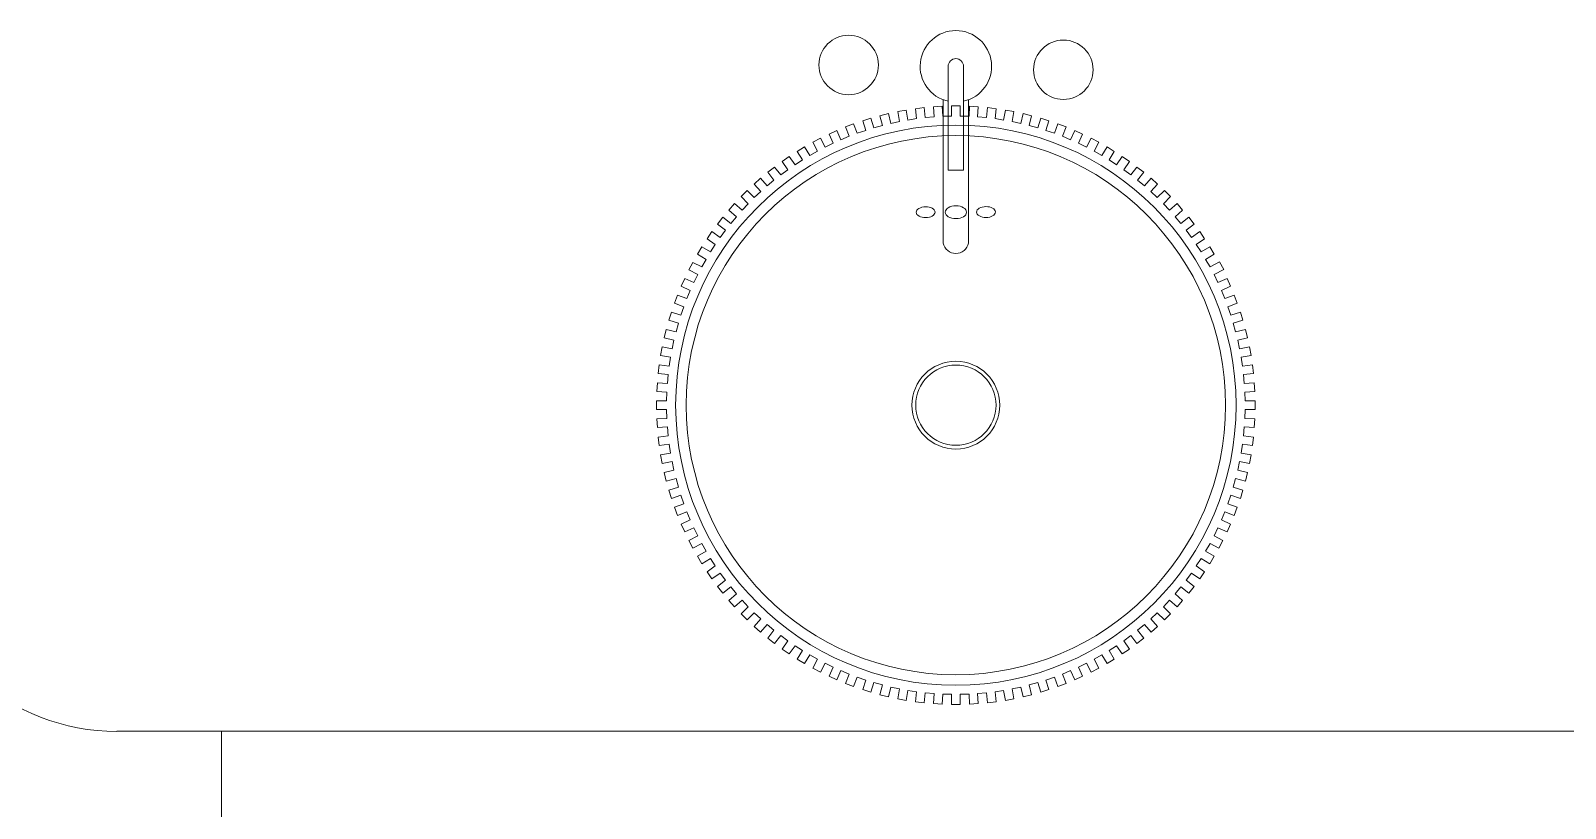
# Model space of a CAD drawing. Header units: metres. Extents: x 113 to 2416, y -346 to 476.
# Drawn here: x 216.36 to 217.583, y -148.09 to -147.47 of the extents above; entities that cross this region are included whole.
import ezdxf

# ---------------------------------------------------------------- set-up
doc = ezdxf.new("R2010")
doc.units = ezdxf.units.M
doc.linetypes.add('0', pattern=[0])
doc.layers.get('0').update_dxf_attribs({"color": 250, "linetype": '0', "lineweight": 20})
doc.layers.add('baños', color=140, linetype='Continuous', lineweight=0)
doc.layers.add('piso', color=253, linetype='Continuous', lineweight=0)
doc.styles.get("Standard").update_dxf_attribs({"font": 'arial.ttf', "height": 0.1875})

# ---------------------------------------------------------------- blocks, each defined once
blk = doc.blocks.new('PL BASE 2N NASAS 09')
at = {"layer": 'baños', "linetype": 'Continuous'}
blk.add_line((167.1391, -5.4814, 0.0001), (167.1391, -5.5643, 0.0004), dxfattribs=at)
at = {"layer": 'baños'}
for p, q in [((167.0932, -5.5163), (167.0865, -5.5175)), ((167.0865, -5.5175), (167.0932, -5.5163)), ((167.0865, -5.5175), (167.0879, -5.5254)), ((167.0879, -5.5254), (167.0865, -5.5175)), ((167.0947, -5.5242), (167.0932, -5.5163)), ((167.0932, -5.5163), (167.0947, -5.5242)), ((167.1075, -5.5143), (167.1007, -5.5152)), ((167.1007, -5.5152), (167.1075, -5.5143)), ((167.1007, -5.5152), (167.1016, -5.5231)), ((167.1016, -5.5231), (167.1007, -5.5152)), ((167.1085, -5.5223), (167.1075, -5.5143)), ((167.1075, -5.5143), (167.1085, -5.5223)), ((167.1219, -5.5132), (167.115, -5.5136)), ((167.115, -5.5136), (167.1219, -5.5132)), ((167.115, -5.5136), (167.1155, -5.5216)), ((167.1155, -5.5216), (167.115, -5.5136)), ((167.1224, -5.5212), (167.1219, -5.5132)), ((167.1219, -5.5132), (167.1224, -5.5212)), ((167.1363, -5.513), (167.1294, -5.513)), ((167.1294, -5.513), (167.1294, -5.521)), ((167.1294, -5.521), (167.1294, -5.513)), ((167.1294, -5.513), (167.1363, -5.513)), ((167.1363, -5.521), (167.1363, -5.513)), ((167.1363, -5.513), (167.1363, -5.521)), ((167.1438, -5.5132), (167.1434, -5.5212)), ((167.1434, -5.5212), (167.1438, -5.5132)), ((167.1507, -5.5136), (167.1438, -5.5132)), ((167.1438, -5.5132), (167.1507, -5.5136)), ((167.1502, -5.5216), (167.1507, -5.5136)), ((167.1507, -5.5136), (167.1502, -5.5216)), ((167.1582, -5.5143), (167.1572, -5.5223)), ((167.1572, -5.5223), (167.1582, -5.5143)), ((167.165, -5.5152), (167.1582, -5.5143)), ((167.1582, -5.5143), (167.165, -5.5152)), ((167.1641, -5.5231), (167.165, -5.5152)), ((167.165, -5.5152), (167.1641, -5.5231)), ((167.1725, -5.5163), (167.171, -5.5242)), ((167.171, -5.5242), (167.1725, -5.5163)), ((167.1792, -5.5175), (167.1725, -5.5163)), ((167.1725, -5.5163), (167.1792, -5.5175)), ((167.1778, -5.5254), (167.1792, -5.5175)), ((167.1792, -5.5175), (167.1778, -5.5254)), ((167.0514, -5.5273), (167.045, -5.5297)), ((167.045, -5.5297), (167.0514, -5.5273)), ((167.045, -5.5297), (167.0479, -5.5372)), ((167.0479, -5.5372), (167.045, -5.5297)), ((167.0543, -5.5348), (167.0514, -5.5273)), ((167.0514, -5.5273), (167.0543, -5.5348)), ((167.0651, -5.5228), (167.0586, -5.5248)), ((167.0586, -5.5248), (167.0651, -5.5228)), ((167.0586, -5.5248), (167.061, -5.5325)), ((167.061, -5.5325), (167.0586, -5.5248)), ((167.0675, -5.5304), (167.0651, -5.5228)), ((167.0651, -5.5228), (167.0675, -5.5304)), ((167.0743, -5.5285), (167.0675, -5.5304)), ((167.0675, -5.5304), (167.0743, -5.5285)), ((167.0791, -5.5191), (167.0724, -5.5208)), ((167.0724, -5.5208), (167.0791, -5.5191)), ((167.0724, -5.5208), (167.0743, -5.5285)), ((167.0743, -5.5285), (167.0724, -5.5208)), ((167.081, -5.5269), (167.0791, -5.5191)), ((167.0791, -5.5191), (167.081, -5.5269)), ((167.0879, -5.5254), (167.081, -5.5269)), ((167.081, -5.5269), (167.0879, -5.5254)), ((167.1016, -5.5231), (167.0947, -5.5242)), ((167.0947, -5.5242), (167.1016, -5.5231)), ((167.1155, -5.5216), (167.1085, -5.5223)), ((167.1085, -5.5223), (167.1155, -5.5216)), ((167.1294, -5.521), (167.1224, -5.5212)), ((167.1224, -5.5212), (167.1294, -5.521)), ((167.1434, -5.5212), (167.1363, -5.521)), ((167.1363, -5.521), (167.1434, -5.5212)), ((167.1572, -5.5223), (167.1502, -5.5216)), ((167.1502, -5.5216), (167.1572, -5.5223)), ((167.171, -5.5242), (167.1641, -5.5231)), ((167.1641, -5.5231), (167.171, -5.5242)), ((167.1847, -5.5269), (167.1778, -5.5254)), ((167.1778, -5.5254), (167.1847, -5.5269)), ((167.1866, -5.5191), (167.1847, -5.5269)), ((167.1847, -5.5269), (167.1866, -5.5191)), ((167.1933, -5.5208), (167.1866, -5.5191)), ((167.1866, -5.5191), (167.1933, -5.5208)), ((167.1914, -5.5285), (167.1933, -5.5208)), ((167.1933, -5.5208), (167.1914, -5.5285)), ((167.1982, -5.5304), (167.1914, -5.5285)), ((167.1914, -5.5285), (167.1982, -5.5304)), ((167.2006, -5.5228), (167.1982, -5.5304)), ((167.1982, -5.5304), (167.2006, -5.5228)), ((167.2071, -5.5248), (167.2006, -5.5228)), ((167.2006, -5.5228), (167.2071, -5.5248)), ((167.2047, -5.5325), (167.2071, -5.5248)), ((167.2071, -5.5248), (167.2047, -5.5325)), ((167.2143, -5.5273), (167.2114, -5.5348)), ((167.2114, -5.5348), (167.2143, -5.5273)), ((167.2207, -5.5297), (167.2143, -5.5273)), ((167.2143, -5.5273), (167.2207, -5.5297)), ((167.2178, -5.5372), (167.2207, -5.5297)), ((167.2207, -5.5297), (167.2178, -5.5372)), ((167.025, -5.5387), (167.0189, -5.5419)), ((167.0189, -5.5419), (167.025, -5.5387)), ((167.0189, -5.5419), (167.0226, -5.549)), ((167.0226, -5.549), (167.0189, -5.5419)), ((167.0287, -5.5458), (167.025, -5.5387)), ((167.025, -5.5387), (167.0287, -5.5458)), ((167.0381, -5.5326), (167.0318, -5.5354)), ((167.0318, -5.5354), (167.0381, -5.5326)), ((167.0318, -5.5354), (167.0351, -5.5427)), ((167.0351, -5.5427), (167.0318, -5.5354)), ((167.0413, -5.5399), (167.0381, -5.5326)), ((167.0381, -5.5326), (167.0413, -5.5399)), ((167.0479, -5.5372), (167.0413, -5.5399)), ((167.0413, -5.5399), (167.0479, -5.5372)), ((167.061, -5.5325), (167.0543, -5.5348)), ((167.0543, -5.5348), (167.061, -5.5325)), ((167.2114, -5.5348), (167.2047, -5.5325)), ((167.2047, -5.5325), (167.2114, -5.5348)), ((167.2244, -5.5399), (167.2178, -5.5372)), ((167.2178, -5.5372), (167.2244, -5.5399)), ((167.2277, -5.5326), (167.2244, -5.5399)), ((167.2244, -5.5399), (167.2277, -5.5326)), ((167.2339, -5.5354), (167.2277, -5.5326)), ((167.2277, -5.5326), (167.2339, -5.5354)), ((167.2306, -5.5427), (167.2339, -5.5354)), ((167.2339, -5.5354), (167.2306, -5.5427)), ((167.2407, -5.5387), (167.237, -5.5458)), ((167.237, -5.5458), (167.2407, -5.5387)), ((167.2468, -5.5419), (167.2407, -5.5387)), ((167.2407, -5.5387), (167.2468, -5.5419)), ((167.2431, -5.549), (167.2468, -5.5419)), ((167.2468, -5.5419), (167.2431, -5.549)), ((167.0001, -5.5533), (166.9945, -5.5572)), ((166.9945, -5.5572), (167.0001, -5.5533)), ((167.0047, -5.5599), (167.0001, -5.5533)), ((167.0001, -5.5533), (167.0047, -5.5599)), ((167.0123, -5.5456), (167.0065, -5.5492)), ((167.0065, -5.5492), (167.0123, -5.5456)), ((167.0065, -5.5492), (167.0106, -5.556)), ((167.0106, -5.556), (167.0065, -5.5492)), ((167.0165, -5.5525), (167.0123, -5.5456)), ((167.0123, -5.5456), (167.0165, -5.5525)), ((167.0226, -5.549), (167.0165, -5.5525)), ((167.0165, -5.5525), (167.0226, -5.549)), ((167.0351, -5.5427), (167.0287, -5.5458)), ((167.0287, -5.5458), (167.0351, -5.5427)), ((167.237, -5.5458), (167.2306, -5.5427)), ((167.2306, -5.5427), (167.237, -5.5458)), ((167.2492, -5.5525), (167.2431, -5.549)), ((167.2431, -5.549), (167.2492, -5.5525)), ((167.2534, -5.5456), (167.2492, -5.5525)), ((167.2492, -5.5525), (167.2534, -5.5456)), ((167.2592, -5.5492), (167.2534, -5.5456)), ((167.2534, -5.5456), (167.2592, -5.5492)), ((167.2551, -5.556), (167.2592, -5.5492)), ((167.2592, -5.5492), (167.2551, -5.556)), ((167.2656, -5.5533), (167.261, -5.5599)), ((167.261, -5.5599), (167.2656, -5.5533)), ((167.2712, -5.5572), (167.2656, -5.5533)), ((167.2656, -5.5533), (167.2712, -5.5572)), ((166.9884, -5.5617), (166.983, -5.5659)), ((166.983, -5.5659), (166.9884, -5.5617)), ((166.983, -5.5659), (166.9879, -5.5722)), ((166.9879, -5.5722), (166.983, -5.5659)), ((166.9933, -5.568), (166.9884, -5.5617)), ((166.9884, -5.5617), (166.9933, -5.568)), ((166.999, -5.5638), (166.9933, -5.568)), ((166.9933, -5.568), (166.999, -5.5638)), ((166.9945, -5.5572), (166.999, -5.5638)), ((166.999, -5.5638), (166.9945, -5.5572)), ((167.0106, -5.556), (167.0047, -5.5599)), ((167.0047, -5.5599), (167.0106, -5.556)), ((167.261, -5.5599), (167.2551, -5.556)), ((167.2551, -5.556), (167.261, -5.5599)), ((167.2667, -5.5638), (167.2712, -5.5572)), ((167.2712, -5.5572), (167.2667, -5.5638)), ((167.2724, -5.568), (167.2667, -5.5638)), ((167.2667, -5.5638), (167.2724, -5.568)), ((167.2773, -5.5617), (167.2724, -5.568)), ((167.2724, -5.568), (167.2773, -5.5617)), ((167.2827, -5.5659), (167.2773, -5.5617)), ((167.2773, -5.5617), (167.2827, -5.5659)), ((167.2778, -5.5722), (167.2827, -5.5659)), ((167.2827, -5.5659), (167.2778, -5.5722)), ((166.9772, -5.5707), (166.972, -5.5753)), ((166.972, -5.5753), (166.9772, -5.5707)), ((166.972, -5.5753), (166.9774, -5.5813)), ((166.9774, -5.5813), (166.972, -5.5753)), ((166.9825, -5.5767), (166.9772, -5.5707)), ((166.9772, -5.5707), (166.9825, -5.5767)), ((166.9879, -5.5722), (166.9825, -5.5767)), ((166.9825, -5.5767), (166.9879, -5.5722)), ((167.2832, -5.5767), (167.2778, -5.5722)), ((167.2778, -5.5722), (167.2832, -5.5767)), ((167.2885, -5.5707), (167.2832, -5.5767)), ((167.2832, -5.5767), (167.2885, -5.5707)), ((167.2884, -5.5813), (167.2937, -5.5753)), ((167.2937, -5.5753), (167.2884, -5.5813)), ((167.2937, -5.5753), (167.2885, -5.5707)), ((167.2885, -5.5707), (167.2937, -5.5753)), ((166.9565, -5.5908), (166.952, -5.596)), ((166.952, -5.596), (166.9565, -5.5908)), ((166.9625, -5.5961), (166.9565, -5.5908)), ((166.9565, -5.5908), (166.9625, -5.5961)), ((166.9665, -5.5805), (166.9617, -5.5853)), ((166.9617, -5.5853), (166.9665, -5.5805)), ((166.9617, -5.5853), (166.9674, -5.591)), ((166.9674, -5.591), (166.9617, -5.5853)), ((166.9674, -5.591), (166.9625, -5.5961)), ((166.9625, -5.5961), (166.9674, -5.591)), ((166.9722, -5.5861), (166.9665, -5.5805)), ((166.9665, -5.5805), (166.9722, -5.5861)), ((166.9774, -5.5813), (166.9722, -5.5861)), ((166.9722, -5.5861), (166.9774, -5.5813)), ((167.2935, -5.5861), (167.2884, -5.5813)), ((167.2884, -5.5813), (167.2935, -5.5861)), ((167.2992, -5.5805), (167.2935, -5.5861)), ((167.2935, -5.5861), (167.2992, -5.5805)), ((167.2984, -5.591), (167.304, -5.5853)), ((167.304, -5.5853), (167.2984, -5.591)), ((167.3032, -5.5961), (167.2984, -5.591)), ((167.2984, -5.591), (167.3032, -5.5961)), ((167.304, -5.5853), (167.2992, -5.5805)), ((167.2992, -5.5805), (167.304, -5.5853)), ((167.3092, -5.5908), (167.3032, -5.5961)), ((167.3032, -5.5961), (167.3092, -5.5908)), ((167.3137, -5.596), (167.3092, -5.5908)), ((167.3092, -5.5908), (167.3137, -5.596)), ((166.9471, -5.6018), (166.9429, -5.6072)), ((166.9429, -5.6072), (166.9471, -5.6018)), ((166.9534, -5.6067), (166.9471, -5.6018)), ((166.9471, -5.6018), (166.9534, -5.6067)), ((166.952, -5.596), (166.958, -5.6013)), ((166.958, -5.6013), (166.952, -5.596)), ((166.958, -5.6013), (166.9534, -5.6067)), ((166.9534, -5.6067), (166.958, -5.6013)), ((167.3078, -5.6013), (167.3137, -5.596)), ((167.3137, -5.596), (167.3078, -5.6013)), ((167.3123, -5.6067), (167.3078, -5.6013)), ((167.3078, -5.6013), (167.3123, -5.6067)), ((167.3186, -5.6018), (167.3123, -5.6067)), ((167.3123, -5.6067), (167.3186, -5.6018)), ((167.3228, -5.6072), (167.3186, -5.6018)), ((167.3186, -5.6018), (167.3228, -5.6072)), ((166.9384, -5.6132), (166.9345, -5.6189)), ((166.9345, -5.6189), (166.9384, -5.6132)), ((166.945, -5.6178), (166.9384, -5.6132)), ((166.9384, -5.6132), (166.945, -5.6178)), ((166.9429, -5.6072), (166.9492, -5.6121)), ((166.9492, -5.6121), (166.9429, -5.6072)), ((166.9492, -5.6121), (166.945, -5.6178)), ((166.945, -5.6178), (166.9492, -5.6121)), ((167.3165, -5.6121), (167.3228, -5.6072)), ((167.3228, -5.6072), (167.3165, -5.6121)), ((167.3207, -5.6178), (167.3165, -5.6121)), ((167.3165, -5.6121), (167.3207, -5.6178)), ((167.3273, -5.6132), (167.3207, -5.6178)), ((167.3207, -5.6178), (167.3273, -5.6132)), ((167.3312, -5.6189), (167.3273, -5.6132)), ((167.3273, -5.6132), (167.3312, -5.6189)), ((166.9304, -5.6252), (166.9269, -5.6311)), ((166.9269, -5.6311), (166.9304, -5.6252)), ((166.9373, -5.6294), (166.9304, -5.6252)), ((166.9304, -5.6252), (166.9373, -5.6294)), ((166.9345, -5.6189), (166.9411, -5.6234)), ((166.9411, -5.6234), (166.9345, -5.6189)), ((166.9411, -5.6234), (166.9373, -5.6294)), ((166.9373, -5.6294), (166.9411, -5.6234)), ((167.3246, -5.6234), (167.3312, -5.6189)), ((167.3312, -5.6189), (167.3246, -5.6234)), ((167.3284, -5.6294), (167.3246, -5.6234)), ((167.3246, -5.6234), (167.3284, -5.6294)), ((167.3353, -5.6252), (167.3284, -5.6294)), ((167.3284, -5.6294), (167.3353, -5.6252)), ((167.3388, -5.6311), (167.3353, -5.6252)), ((167.3353, -5.6252), (167.3388, -5.6311)), ((166.9232, -5.6377), (166.92, -5.6438)), ((166.92, -5.6438), (166.9232, -5.6377)), ((166.9303, -5.6414), (166.9232, -5.6377)), ((166.9232, -5.6377), (166.9303, -5.6414)), ((166.9269, -5.6311), (166.9337, -5.6353)), ((166.9337, -5.6353), (166.9269, -5.6311)), ((166.9337, -5.6353), (166.9303, -5.6414)), ((166.9303, -5.6414), (166.9337, -5.6353)), ((167.332, -5.6353), (167.3388, -5.6311)), ((167.3388, -5.6311), (167.332, -5.6353)), ((167.3355, -5.6414), (167.332, -5.6353)), ((167.332, -5.6353), (167.3355, -5.6414)), ((167.3432, -5.6373), (167.3355, -5.6414)), ((167.3355, -5.6414), (167.3432, -5.6373)), ((167.3464, -5.6434), (167.3432, -5.6373)), ((167.3432, -5.6373), (167.3464, -5.6434)), ((166.9167, -5.6506), (166.9138, -5.6568)), ((166.9138, -5.6568), (166.9167, -5.6506)), ((166.924, -5.6538), (166.9167, -5.6506)), ((166.9167, -5.6506), (166.924, -5.6538)), ((166.92, -5.6438), (166.9271, -5.6475)), ((166.9271, -5.6475), (166.92, -5.6438)), ((166.9271, -5.6475), (166.924, -5.6538)), ((166.924, -5.6538), (166.9271, -5.6475)), ((167.3387, -5.6475), (167.3464, -5.6434)), ((167.3464, -5.6434), (167.3387, -5.6475)), ((167.3417, -5.6538), (167.3387, -5.6475)), ((167.3387, -5.6475), (167.3417, -5.6538)), ((167.3491, -5.6506), (167.3417, -5.6538)), ((167.3417, -5.6538), (167.3491, -5.6506)), ((167.3519, -5.6568), (167.3491, -5.6506)), ((167.3491, -5.6506), (167.3519, -5.6568)), ((166.911, -5.6638), (166.9085, -5.6702)), ((166.9085, -5.6702), (166.911, -5.6638)), ((166.9184, -5.6666), (166.911, -5.6638)), ((166.911, -5.6638), (166.9184, -5.6666)), ((166.9138, -5.6568), (166.9211, -5.6601)), ((166.9211, -5.6601), (166.9138, -5.6568)), ((166.9211, -5.6601), (166.9184, -5.6666)), ((166.9184, -5.6666), (166.9211, -5.6601)), ((167.3446, -5.6601), (167.3519, -5.6568)), ((167.3519, -5.6568), (167.3446, -5.6601)), ((167.3473, -5.6666), (167.3446, -5.6601)), ((167.3446, -5.6601), (167.3473, -5.6666)), ((167.3548, -5.6638), (167.3473, -5.6666)), ((167.3473, -5.6666), (167.3548, -5.6638)), ((167.3572, -5.6702), (167.3548, -5.6638)), ((167.3548, -5.6638), (167.3572, -5.6702)), ((166.9085, -5.6702), (166.916, -5.6731)), ((166.916, -5.6731), (166.9085, -5.6702)), ((166.916, -5.6731), (166.9137, -5.6797)), ((166.9137, -5.6797), (166.916, -5.6731)), ((167.3497, -5.6731), (167.3572, -5.6702)), ((167.3572, -5.6702), (167.3497, -5.6731)), ((167.352, -5.6797), (167.3497, -5.6731)), ((167.3497, -5.6731), (167.352, -5.6797)), ((166.9061, -5.6774), (166.904, -5.6839)), ((166.904, -5.6839), (166.9061, -5.6774)), ((166.904, -5.6839), (166.9117, -5.6863)), ((166.9117, -5.6863), (166.904, -5.6839)), ((166.9137, -5.6797), (166.9061, -5.6774)), ((166.9061, -5.6774), (166.9137, -5.6797)), ((166.9117, -5.6863), (166.9098, -5.6931)), ((166.9098, -5.6931), (166.9117, -5.6863)), ((167.3597, -5.6774), (167.352, -5.6797)), ((167.352, -5.6797), (167.3597, -5.6774)), ((167.3541, -5.6863), (167.3617, -5.6839)), ((167.3617, -5.6839), (167.3541, -5.6863)), ((167.3559, -5.6931), (167.3541, -5.6863)), ((167.3541, -5.6863), (167.3559, -5.6931)), ((167.3617, -5.6839), (167.3597, -5.6774)), ((167.3597, -5.6774), (167.3617, -5.6839)), ((166.902, -5.6912), (166.9003, -5.6979)), ((166.9003, -5.6979), (166.902, -5.6912)), ((166.9003, -5.6979), (166.9081, -5.6998)), ((166.9081, -5.6998), (166.9003, -5.6979)), ((166.9098, -5.6931), (166.902, -5.6912)), ((166.902, -5.6912), (166.9098, -5.6931)), ((166.9081, -5.6998), (166.9066, -5.7067)), ((166.9066, -5.7067), (166.9081, -5.6998)), ((167.3637, -5.6912), (167.3559, -5.6931)), ((167.3559, -5.6931), (167.3637, -5.6912)), ((167.3576, -5.6998), (167.3654, -5.6979)), ((167.3654, -5.6979), (167.3576, -5.6998)), ((167.3591, -5.7067), (167.3576, -5.6998)), ((167.3576, -5.6998), (167.3591, -5.7067)), ((167.3654, -5.6979), (167.3637, -5.6912)), ((167.3637, -5.6912), (167.3654, -5.6979)), ((166.8988, -5.7052), (166.8975, -5.712)), ((166.8975, -5.712), (166.8988, -5.7052)), ((166.8975, -5.712), (166.9054, -5.7134)), ((166.9054, -5.7134), (166.8975, -5.712)), ((166.9066, -5.7067), (166.8988, -5.7052)), ((166.8988, -5.7052), (166.9066, -5.7067)), ((166.9054, -5.7134), (166.9043, -5.7204)), ((166.9043, -5.7204), (166.9054, -5.7134)), ((167.367, -5.7052), (167.3591, -5.7067)), ((167.3591, -5.7067), (167.367, -5.7052)), ((167.3603, -5.7134), (167.3682, -5.712)), ((167.3682, -5.712), (167.3603, -5.7134)), ((167.3614, -5.7204), (167.3603, -5.7134)), ((167.3603, -5.7134), (167.3614, -5.7204)), ((167.3682, -5.712), (167.367, -5.7052)), ((167.367, -5.7052), (167.3682, -5.712)), ((166.8964, -5.7195), (166.8956, -5.7263)), ((166.8956, -5.7263), (166.8964, -5.7195)), ((166.9043, -5.7204), (166.8964, -5.7195)), ((166.8964, -5.7195), (166.9043, -5.7204)), ((167.3693, -5.7195), (167.3614, -5.7204)), ((167.3614, -5.7204), (167.3693, -5.7195)), ((167.3702, -5.7263), (167.3693, -5.7195)), ((167.3693, -5.7195), (167.3702, -5.7263)), ((166.8949, -5.7338), (166.8945, -5.7406)), ((166.8945, -5.7406), (166.8949, -5.7338)), ((166.9029, -5.7343), (166.8949, -5.7338)), ((166.8949, -5.7338), (166.9029, -5.7343)), ((166.8956, -5.7263), (166.9035, -5.7272)), ((166.9035, -5.7272), (166.8956, -5.7263)), ((166.9035, -5.7272), (166.9029, -5.7343)), ((166.9029, -5.7343), (166.9035, -5.7272)), ((167.3622, -5.7272), (167.3702, -5.7263)), ((167.3702, -5.7263), (167.3622, -5.7272)), ((167.3628, -5.7343), (167.3622, -5.7272)), ((167.3622, -5.7272), (167.3628, -5.7343)), ((167.3708, -5.7338), (167.3628, -5.7343)), ((167.3628, -5.7343), (167.3708, -5.7338)), ((167.3713, -5.7406), (167.3708, -5.7338)), ((167.3708, -5.7338), (167.3713, -5.7406)), ((166.9022, -5.7482), (166.8942, -5.7482)), ((166.8942, -5.7482), (166.8942, -5.7551)), ((166.8942, -5.7551), (166.8942, -5.7482)), ((166.8942, -5.7482), (166.9022, -5.7482)), ((166.8945, -5.7406), (166.9025, -5.7411)), ((166.9025, -5.7411), (166.8945, -5.7406)), ((166.9025, -5.7411), (166.9022, -5.7482)), ((166.9022, -5.7482), (166.9025, -5.7411)), ((167.3633, -5.7411), (167.3713, -5.7406)), ((167.3713, -5.7406), (167.3633, -5.7411)), ((167.3635, -5.7482), (167.3633, -5.7411)), ((167.3633, -5.7411), (167.3635, -5.7482)), ((167.3715, -5.7482), (167.3635, -5.7482)), ((167.3635, -5.7482), (167.3715, -5.7482)), ((167.3715, -5.7551), (167.3715, -5.7482)), ((167.3715, -5.7482), (167.3715, -5.7551)), ((166.8942, -5.7551), (166.9022, -5.7551)), ((166.9022, -5.7551), (166.8942, -5.7551)), ((166.9025, -5.7621), (166.8945, -5.7626)), ((166.8945, -5.7626), (166.9025, -5.7621)), ((166.9022, -5.7551), (166.9025, -5.7621)), ((166.9025, -5.7621), (166.9022, -5.7551)), ((167.3633, -5.7621), (167.3635, -5.7551)), ((167.3635, -5.7551), (167.3633, -5.7621)), ((167.3713, -5.7626), (167.3633, -5.7621)), ((167.3633, -5.7621), (167.3713, -5.7626)), ((167.3635, -5.7551), (167.3715, -5.7551)), ((167.3715, -5.7551), (167.3635, -5.7551)), ((166.8945, -5.7626), (166.8949, -5.7695)), ((166.8949, -5.7695), (166.8945, -5.7626)), ((166.8949, -5.7695), (166.9029, -5.769)), ((166.9029, -5.769), (166.8949, -5.7695)), ((166.9029, -5.769), (166.9035, -5.776)), ((166.9035, -5.776), (166.9029, -5.769)), ((167.3622, -5.776), (167.3628, -5.769)), ((167.3628, -5.769), (167.3622, -5.776)), ((167.3628, -5.769), (167.3708, -5.7695)), ((167.3708, -5.7695), (167.3628, -5.769)), ((167.3708, -5.7695), (167.3713, -5.7626)), ((167.3713, -5.7626), (167.3708, -5.7695)), ((166.9035, -5.776), (166.8956, -5.777)), ((166.8956, -5.777), (166.9035, -5.776)), ((166.8956, -5.777), (166.8964, -5.7838)), ((166.8964, -5.7838), (166.8956, -5.777)), ((166.8964, -5.7838), (166.9043, -5.7828)), ((166.9043, -5.7828), (166.8964, -5.7838)), ((166.9043, -5.7828), (166.9054, -5.7898)), ((166.9054, -5.7898), (166.9043, -5.7828)), ((167.3603, -5.7898), (167.3614, -5.7828)), ((167.3614, -5.7828), (167.3603, -5.7898)), ((167.3614, -5.7828), (167.3693, -5.7838)), ((167.3693, -5.7838), (167.3614, -5.7828)), ((167.3702, -5.777), (167.3622, -5.776)), ((167.3622, -5.776), (167.3702, -5.777)), ((167.3693, -5.7838), (167.3702, -5.777)), ((167.3702, -5.777), (167.3693, -5.7838)), ((166.9054, -5.7898), (166.8975, -5.7913)), ((166.8975, -5.7913), (166.9054, -5.7898)), ((166.8975, -5.7913), (166.8988, -5.798)), ((166.8988, -5.798), (166.8975, -5.7913)), ((166.8988, -5.798), (166.9066, -5.7966)), ((166.9066, -5.7966), (166.8988, -5.798)), ((166.9066, -5.7966), (166.9081, -5.8035)), ((166.9081, -5.8035), (166.9066, -5.7966)), ((167.3576, -5.8035), (167.3591, -5.7966)), ((167.3591, -5.7966), (167.3576, -5.8035)), ((167.3591, -5.7966), (167.367, -5.798)), ((167.367, -5.798), (167.3591, -5.7966)), ((167.3682, -5.7913), (167.3603, -5.7898)), ((167.3603, -5.7898), (167.3682, -5.7913)), ((167.367, -5.798), (167.3682, -5.7913)), ((167.3682, -5.7913), (167.367, -5.798)), ((166.9081, -5.8035), (166.9003, -5.8054)), ((166.9003, -5.8054), (166.9081, -5.8035)), ((166.9003, -5.8054), (166.902, -5.8121)), ((166.902, -5.8121), (166.9003, -5.8054)), ((166.902, -5.8121), (166.9098, -5.8102)), ((166.9098, -5.8102), (166.902, -5.8121)), ((166.9098, -5.8102), (166.9117, -5.817)), ((166.9117, -5.817), (166.9098, -5.8102)), ((167.3541, -5.817), (167.3559, -5.8102)), ((167.3559, -5.8102), (167.3541, -5.817)), ((167.3559, -5.8102), (167.3637, -5.8121)), ((167.3637, -5.8121), (167.3559, -5.8102)), ((167.3654, -5.8054), (167.3576, -5.8035)), ((167.3576, -5.8035), (167.3654, -5.8054)), ((167.3637, -5.8121), (167.3654, -5.8054)), ((167.3654, -5.8054), (167.3637, -5.8121)), ((166.9117, -5.817), (166.904, -5.8193)), ((166.904, -5.8193), (166.9117, -5.817)), ((166.904, -5.8193), (166.9061, -5.8259)), ((166.9061, -5.8259), (166.904, -5.8193)), ((166.9061, -5.8259), (166.9137, -5.8235)), ((166.9137, -5.8235), (166.9061, -5.8259)), ((166.9137, -5.8235), (166.916, -5.8302)), ((166.916, -5.8302), (166.9137, -5.8235)), ((167.3497, -5.8302), (167.352, -5.8235)), ((167.352, -5.8235), (167.3497, -5.8302)), ((167.352, -5.8235), (167.3597, -5.8259)), ((167.3597, -5.8259), (167.352, -5.8235)), ((167.3617, -5.8193), (167.3541, -5.817)), ((167.3541, -5.817), (167.3617, -5.8193)), ((167.3597, -5.8259), (167.3617, -5.8193)), ((167.3617, -5.8193), (167.3597, -5.8259)), ((166.916, -5.8302), (166.9085, -5.833)), ((166.9085, -5.833), (166.916, -5.8302)), ((166.9085, -5.833), (166.911, -5.8395)), ((166.911, -5.8395), (166.9085, -5.833)), ((167.3572, -5.833), (167.3497, -5.8302)), ((167.3497, -5.8302), (167.3572, -5.833)), ((167.3548, -5.8395), (167.3572, -5.833)), ((167.3572, -5.833), (167.3548, -5.8395)), ((166.911, -5.8395), (166.9184, -5.8366)), ((166.9184, -5.8366), (166.911, -5.8395)), ((166.9211, -5.8431), (166.9138, -5.8464)), ((166.9138, -5.8464), (166.9211, -5.8431)), ((166.9138, -5.8464), (166.9167, -5.8527)), ((166.9167, -5.8527), (166.9138, -5.8464)), ((166.9184, -5.8366), (166.9211, -5.8431)), ((166.9211, -5.8431), (166.9184, -5.8366)), ((167.3446, -5.8431), (167.3473, -5.8366)), ((167.3473, -5.8366), (167.3446, -5.8431)), ((167.3519, -5.8464), (167.3446, -5.8431)), ((167.3446, -5.8431), (167.3519, -5.8464)), ((167.3473, -5.8366), (167.3548, -5.8395)), ((167.3548, -5.8395), (167.3473, -5.8366)), ((167.3491, -5.8527), (167.3519, -5.8464)), ((167.3519, -5.8464), (167.3491, -5.8527)), ((166.9167, -5.8527), (166.924, -5.8494)), ((166.924, -5.8494), (166.9167, -5.8527)), ((166.9271, -5.8558), (166.92, -5.8595)), ((166.92, -5.8595), (166.9271, -5.8558)), ((166.92, -5.8595), (166.9232, -5.8656)), ((166.9232, -5.8656), (166.92, -5.8595)), ((166.924, -5.8494), (166.9271, -5.8558)), ((166.9271, -5.8558), (166.924, -5.8494)), ((167.3387, -5.8558), (167.3417, -5.8494)), ((167.3417, -5.8494), (167.3387, -5.8558)), ((167.3457, -5.8595), (167.3387, -5.8558)), ((167.3387, -5.8558), (167.3457, -5.8595)), ((167.3417, -5.8494), (167.3491, -5.8527)), ((167.3491, -5.8527), (167.3417, -5.8494)), ((167.3426, -5.8656), (167.3457, -5.8595)), ((167.3457, -5.8595), (167.3426, -5.8656)), ((166.9232, -5.8656), (166.9303, -5.8618)), ((166.9303, -5.8618), (166.9232, -5.8656)), ((166.9337, -5.868), (166.9269, -5.8721)), ((166.9269, -5.8721), (166.9337, -5.868)), ((166.9269, -5.8721), (166.9304, -5.878)), ((166.9304, -5.878), (166.9269, -5.8721)), ((166.9303, -5.8618), (166.9337, -5.868)), ((166.9337, -5.868), (166.9303, -5.8618)), ((167.332, -5.868), (167.3355, -5.8618)), ((167.3355, -5.8618), (167.332, -5.868)), ((167.3388, -5.8721), (167.332, -5.868)), ((167.332, -5.868), (167.3388, -5.8721)), ((167.3353, -5.878), (167.3388, -5.8721)), ((167.3388, -5.8721), (167.3353, -5.878)), ((167.3355, -5.8618), (167.3426, -5.8656)), ((167.3426, -5.8656), (167.3355, -5.8618)), ((166.9304, -5.878), (166.9373, -5.8739)), ((166.9373, -5.8739), (166.9304, -5.878)), ((166.9411, -5.8798), (166.9345, -5.8844)), ((166.9345, -5.8844), (166.9411, -5.8798)), ((166.9345, -5.8844), (166.9384, -5.89)), ((166.9384, -5.89), (166.9345, -5.8844)), ((166.9373, -5.8739), (166.9411, -5.8798)), ((166.9411, -5.8798), (166.9373, -5.8739)), ((167.3246, -5.8798), (167.3284, -5.8739)), ((167.3284, -5.8739), (167.3246, -5.8798)), ((167.3312, -5.8844), (167.3246, -5.8798)), ((167.3246, -5.8798), (167.3312, -5.8844)), ((167.3273, -5.89), (167.3312, -5.8844)), ((167.3312, -5.8844), (167.3273, -5.89)), ((167.3284, -5.8739), (167.3353, -5.878)), ((167.3353, -5.878), (167.3284, -5.8739)), ((166.9384, -5.89), (166.945, -5.8855)), ((166.945, -5.8855), (166.9384, -5.89)), ((166.9492, -5.8911), (166.9429, -5.8961)), ((166.9429, -5.8961), (166.9492, -5.8911)), ((166.9429, -5.8961), (166.9471, -5.9015)), ((166.9471, -5.9015), (166.9429, -5.8961)), ((166.945, -5.8855), (166.9492, -5.8911)), ((166.9492, -5.8911), (166.945, -5.8855)), ((166.9471, -5.9015), (166.9534, -5.8966)), ((166.9534, -5.8966), (166.9471, -5.9015)), ((166.9534, -5.8966), (166.958, -5.902)), ((166.958, -5.902), (166.9534, -5.8966)), ((167.3078, -5.902), (167.3123, -5.8966)), ((167.3123, -5.8966), (167.3078, -5.902)), ((167.3123, -5.8966), (167.3186, -5.9015)), ((167.3186, -5.9015), (167.3123, -5.8966)), ((167.3165, -5.8911), (167.3207, -5.8855)), ((167.3207, -5.8855), (167.3165, -5.8911)), ((167.3228, -5.8961), (167.3165, -5.8911)), ((167.3165, -5.8911), (167.3228, -5.8961)), ((167.3186, -5.9015), (167.3228, -5.8961)), ((167.3228, -5.8961), (167.3186, -5.9015)), ((167.3207, -5.8855), (167.3273, -5.89)), ((167.3273, -5.89), (167.3207, -5.8855)), ((166.958, -5.902), (166.952, -5.9073)), ((166.952, -5.9073), (166.958, -5.902)), ((166.952, -5.9073), (166.9565, -5.9124)), ((166.9565, -5.9124), (166.952, -5.9073)), ((166.9565, -5.9124), (166.9625, -5.9071)), ((166.9625, -5.9071), (166.9565, -5.9124)), ((166.9625, -5.9071), (166.9674, -5.9123)), ((166.9674, -5.9123), (166.9625, -5.9071)), ((167.2984, -5.9123), (167.3032, -5.9071)), ((167.3032, -5.9071), (167.2984, -5.9123)), ((167.3032, -5.9071), (167.3092, -5.9124)), ((167.3092, -5.9124), (167.3032, -5.9071)), ((167.3137, -5.9073), (167.3078, -5.902)), ((167.3078, -5.902), (167.3137, -5.9073)), ((167.3092, -5.9124), (167.3137, -5.9073)), ((167.3137, -5.9073), (167.3092, -5.9124)), ((166.9674, -5.9123), (166.9617, -5.9179)), ((166.9617, -5.9179), (166.9674, -5.9123)), ((166.9617, -5.9179), (166.9665, -5.9228)), ((166.9665, -5.9228), (166.9617, -5.9179)), ((166.9665, -5.9228), (166.9722, -5.9171)), ((166.9722, -5.9171), (166.9665, -5.9228)), ((166.9722, -5.9171), (166.9774, -5.922)), ((166.9774, -5.922), (166.9722, -5.9171)), ((167.2884, -5.922), (167.2935, -5.9171)), ((167.2935, -5.9171), (167.2884, -5.922)), ((167.2935, -5.9171), (167.2992, -5.9228)), ((167.2992, -5.9228), (167.2935, -5.9171)), ((167.304, -5.9179), (167.2984, -5.9123)), ((167.2984, -5.9123), (167.304, -5.9179)), ((167.2992, -5.9228), (167.304, -5.9179)), ((167.304, -5.9179), (167.2992, -5.9228)), ((166.9774, -5.922), (166.972, -5.928)), ((166.972, -5.928), (166.9774, -5.922)), ((166.972, -5.928), (166.9772, -5.9325)), ((166.9772, -5.9325), (166.972, -5.928)), ((166.9772, -5.9325), (166.9825, -5.9265)), ((166.9825, -5.9265), (166.9772, -5.9325)), ((166.9825, -5.9265), (166.9879, -5.931)), ((166.9879, -5.931), (166.9825, -5.9265)), ((166.9879, -5.931), (166.983, -5.9374)), ((166.983, -5.9374), (166.9879, -5.931)), ((167.2778, -5.931), (167.2832, -5.9265)), ((167.2832, -5.9265), (167.2778, -5.931)), ((167.2827, -5.9374), (167.2778, -5.931)), ((167.2778, -5.931), (167.2827, -5.9374)), ((167.2832, -5.9265), (167.2885, -5.9325)), ((167.2885, -5.9325), (167.2832, -5.9265)), ((167.2937, -5.928), (167.2884, -5.922)), ((167.2884, -5.922), (167.2937, -5.928)), ((167.2885, -5.9325), (167.2937, -5.928)), ((167.2937, -5.928), (167.2885, -5.9325)), ((166.983, -5.9374), (166.9884, -5.9416)), ((166.9884, -5.9416), (166.983, -5.9374)), ((166.9884, -5.9416), (166.9933, -5.9353)), ((166.9933, -5.9353), (166.9884, -5.9416)), ((166.9933, -5.9353), (166.999, -5.9395)), ((166.999, -5.9395), (166.9933, -5.9353)), ((166.999, -5.9395), (166.9945, -5.9461)), ((166.9945, -5.9461), (166.999, -5.9395)), ((167.0001, -5.95), (167.0047, -5.9434)), ((167.0047, -5.9434), (167.0001, -5.95)), ((167.0047, -5.9434), (167.0106, -5.9472)), ((167.0106, -5.9472), (167.0047, -5.9434)), ((167.2551, -5.9472), (167.261, -5.9434)), ((167.261, -5.9434), (167.2551, -5.9472)), ((167.261, -5.9434), (167.2656, -5.95)), ((167.2656, -5.95), (167.261, -5.9434)), ((167.2667, -5.9395), (167.2724, -5.9353)), ((167.2724, -5.9353), (167.2667, -5.9395)), ((167.2712, -5.9461), (167.2667, -5.9395)), ((167.2667, -5.9395), (167.2712, -5.9461)), ((167.2724, -5.9353), (167.2773, -5.9416)), ((167.2773, -5.9416), (167.2724, -5.9353)), ((167.2773, -5.9416), (167.2827, -5.9374)), ((167.2827, -5.9374), (167.2773, -5.9416)), ((166.9945, -5.9461), (167.0001, -5.95)), ((167.0001, -5.95), (166.9945, -5.9461)), ((167.0106, -5.9472), (167.0065, -5.9541)), ((167.0065, -5.9541), (167.0106, -5.9472)), ((167.0065, -5.9541), (167.0123, -5.9576)), ((167.0123, -5.9576), (167.0065, -5.9541)), ((167.0123, -5.9576), (167.0165, -5.9508)), ((167.0165, -5.9508), (167.0123, -5.9576)), ((167.0165, -5.9508), (167.0226, -5.9542)), ((167.0226, -5.9542), (167.0165, -5.9508)), ((167.0226, -5.9542), (167.0189, -5.9613)), ((167.0189, -5.9613), (167.0226, -5.9542)), ((167.025, -5.9645), (167.0287, -5.9574)), ((167.0287, -5.9574), (167.025, -5.9645)), ((167.0287, -5.9574), (167.0351, -5.9605)), ((167.0351, -5.9605), (167.0287, -5.9574)), ((167.2306, -5.9605), (167.237, -5.9574)), ((167.237, -5.9574), (167.2306, -5.9605)), ((167.237, -5.9574), (167.2407, -5.9645)), ((167.2407, -5.9645), (167.237, -5.9574)), ((167.2431, -5.9542), (167.2492, -5.9508)), ((167.2492, -5.9508), (167.2431, -5.9542)), ((167.2468, -5.9613), (167.2431, -5.9542)), ((167.2431, -5.9542), (167.2468, -5.9613)), ((167.2492, -5.9508), (167.2534, -5.9576)), ((167.2534, -5.9576), (167.2492, -5.9508)), ((167.2534, -5.9576), (167.2592, -5.9541)), ((167.2592, -5.9541), (167.2534, -5.9576)), ((167.2592, -5.9541), (167.2551, -5.9472)), ((167.2551, -5.9472), (167.2592, -5.9541)), ((167.2656, -5.95), (167.2712, -5.9461)), ((167.2712, -5.9461), (167.2656, -5.95)), ((167.0189, -5.9613), (167.025, -5.9645)), ((167.025, -5.9645), (167.0189, -5.9613)), ((167.0351, -5.9605), (167.0318, -5.9678)), ((167.0318, -5.9678), (167.0351, -5.9605)), ((167.0318, -5.9678), (167.0381, -5.9706)), ((167.0381, -5.9706), (167.0318, -5.9678)), ((167.0381, -5.9706), (167.0413, -5.9633)), ((167.0413, -5.9633), (167.0381, -5.9706)), ((167.0413, -5.9633), (167.0479, -5.966)), ((167.0479, -5.966), (167.0413, -5.9633)), ((167.0479, -5.966), (167.045, -5.9735)), ((167.045, -5.9735), (167.0479, -5.966)), ((167.0514, -5.976), (167.0543, -5.9685)), ((167.0543, -5.9685), (167.0514, -5.976)), ((167.0543, -5.9685), (167.061, -5.9708)), ((167.061, -5.9708), (167.0543, -5.9685)), ((167.2047, -5.9708), (167.2114, -5.9685)), ((167.2114, -5.9685), (167.2047, -5.9708)), ((167.2114, -5.9685), (167.2143, -5.976)), ((167.2143, -5.976), (167.2114, -5.9685)), ((167.2178, -5.966), (167.2244, -5.9633)), ((167.2244, -5.9633), (167.2178, -5.966)), ((167.2207, -5.9735), (167.2178, -5.966)), ((167.2178, -5.966), (167.2207, -5.9735)), ((167.2244, -5.9633), (167.2277, -5.9706)), ((167.2277, -5.9706), (167.2244, -5.9633)), ((167.2277, -5.9706), (167.2339, -5.9678)), ((167.2339, -5.9678), (167.2277, -5.9706)), ((167.2339, -5.9678), (167.2306, -5.9605)), ((167.2306, -5.9605), (167.2339, -5.9678)), ((167.2407, -5.9645), (167.2468, -5.9613)), ((167.2468, -5.9613), (167.2407, -5.9645)), ((167.045, -5.9735), (167.0514, -5.976)), ((167.0514, -5.976), (167.045, -5.9735)), ((167.061, -5.9708), (167.0586, -5.9784)), ((167.0586, -5.9784), (167.061, -5.9708)), ((167.0586, -5.9784), (167.0651, -5.9805)), ((167.0651, -5.9805), (167.0586, -5.9784)), ((167.0651, -5.9805), (167.0675, -5.9728)), ((167.0675, -5.9728), (167.0651, -5.9805)), ((167.0675, -5.9728), (167.0743, -5.9747)), ((167.0743, -5.9747), (167.0675, -5.9728)), ((167.0743, -5.9747), (167.0724, -5.9825)), ((167.0724, -5.9825), (167.0743, -5.9747)), ((167.0724, -5.9825), (167.0791, -5.9841)), ((167.0791, -5.9841), (167.0724, -5.9825)), ((167.0791, -5.9841), (167.081, -5.9764)), ((167.081, -5.9764), (167.0791, -5.9841)), ((167.081, -5.9764), (167.0879, -5.9778)), ((167.0879, -5.9778), (167.081, -5.9764)), ((167.0879, -5.9778), (167.0865, -5.9857)), ((167.0865, -5.9857), (167.0879, -5.9778)), ((167.0932, -5.987), (167.0947, -5.9791)), ((167.0947, -5.9791), (167.0932, -5.987)), ((167.0947, -5.9791), (167.1016, -5.9801)), ((167.1016, -5.9801), (167.0947, -5.9791)), ((167.1016, -5.9801), (167.1007, -5.9881)), ((167.1007, -5.9881), (167.1016, -5.9801)), ((167.1075, -5.9889), (167.1085, -5.981)), ((167.1085, -5.981), (167.1075, -5.9889)), ((167.1085, -5.981), (167.1155, -5.9816)), ((167.1155, -5.9816), (167.1085, -5.981)), ((167.1155, -5.9816), (167.115, -5.9896)), ((167.115, -5.9896), (167.1155, -5.9816)), ((167.1219, -5.99), (167.1224, -5.982)), ((167.1224, -5.982), (167.1219, -5.99)), ((167.1224, -5.982), (167.1294, -5.9822)), ((167.1294, -5.9822), (167.1224, -5.982)), ((167.1294, -5.9822), (167.1294, -5.9903)), ((167.1294, -5.9903), (167.1294, -5.9822)), ((167.1363, -5.9822), (167.1434, -5.982)), ((167.1434, -5.982), (167.1363, -5.9822)), ((167.1363, -5.9903), (167.1363, -5.9822)), ((167.1363, -5.9822), (167.1363, -5.9903)), ((167.1434, -5.982), (167.1438, -5.99)), ((167.1438, -5.99), (167.1434, -5.982)), ((167.1502, -5.9816), (167.1572, -5.981)), ((167.1572, -5.981), (167.1502, -5.9816)), ((167.1507, -5.9896), (167.1502, -5.9816)), ((167.1502, -5.9816), (167.1507, -5.9896)), ((167.1572, -5.981), (167.1582, -5.9889)), ((167.1582, -5.9889), (167.1572, -5.981)), ((167.1641, -5.9801), (167.171, -5.9791)), ((167.171, -5.9791), (167.1641, -5.9801)), ((167.165, -5.9881), (167.1641, -5.9801)), ((167.1641, -5.9801), (167.165, -5.9881)), ((167.171, -5.9791), (167.1725, -5.987)), ((167.1725, -5.987), (167.171, -5.9791)), ((167.1778, -5.9778), (167.1847, -5.9764)), ((167.1847, -5.9764), (167.1778, -5.9778)), ((167.1792, -5.9857), (167.1778, -5.9778)), ((167.1778, -5.9778), (167.1792, -5.9857)), ((167.1847, -5.9764), (167.1866, -5.9841)), ((167.1866, -5.9841), (167.1847, -5.9764)), ((167.1866, -5.9841), (167.1933, -5.9825)), ((167.1933, -5.9825), (167.1866, -5.9841)), ((167.1914, -5.9747), (167.1982, -5.9728)), ((167.1982, -5.9728), (167.1914, -5.9747)), ((167.1933, -5.9825), (167.1914, -5.9747)), ((167.1914, -5.9747), (167.1933, -5.9825)), ((167.1982, -5.9728), (167.2006, -5.9805)), ((167.2006, -5.9805), (167.1982, -5.9728)), ((167.2006, -5.9805), (167.2071, -5.9784)), ((167.2071, -5.9784), (167.2006, -5.9805)), ((167.2071, -5.9784), (167.2047, -5.9708)), ((167.2047, -5.9708), (167.2071, -5.9784)), ((167.2143, -5.976), (167.2207, -5.9735)), ((167.2207, -5.9735), (167.2143, -5.976)), ((167.0865, -5.9857), (167.0932, -5.987)), ((167.0932, -5.987), (167.0865, -5.9857)), ((167.1007, -5.9881), (167.1075, -5.9889)), ((167.1075, -5.9889), (167.1007, -5.9881)), ((167.115, -5.9896), (167.1219, -5.99)), ((167.1219, -5.99), (167.115, -5.9896)), ((167.1294, -5.9903), (167.1363, -5.9903)), ((167.1363, -5.9903), (167.1294, -5.9903)), ((167.1438, -5.99), (167.1507, -5.9896)), ((167.1507, -5.9896), (167.1438, -5.99)), ((167.1582, -5.9889), (167.165, -5.9881)), ((167.165, -5.9881), (167.1582, -5.9889)), ((167.1725, -5.987), (167.1792, -5.9857)), ((167.1792, -5.9857), (167.1725, -5.987)), ((168.981, -6.0117), (166.4641, -6.0117))]:
    blk.add_line(p, q, dxfattribs=at)
at = {"layer": 'baños', "linetype": 'Continuous'}
for points, elevation in [([(167.1267, -5.5092, -9.082434), (167.1391, -5.5092)], 0), ([(167.1329, -5.4752, 0.385153), (167.1267, -5.4814), (167.1267, -5.4814)], 0.0001), ([(167.1329, -5.4752, -0.385153), (167.1391, -5.4814), (167.1391, -5.4814)], 0.0001), ([(167.1429, -5.5081), (167.1429, -5.6224, -0.363105), (167.1329, -5.6306, -0.363105), (167.1229, -5.6224), (167.1229, -5.5081)], 0)]:
    blk.add_lwpolyline(points, format="xyb", dxfattribs=dict(at, elevation=elevation))
at = {"layer": 'baños', "linetype": 'Continuous', "extrusion": (-1, -1.31781e-06, -8.43443e-26), "elevation": -167.1267}
blk.add_lwpolyline([(5.5645, 0.0004), (5.4816, 0.0001)], close=True, dxfattribs=at)
at = {"layer": 'baños', "linetype": 'Continuous', "elevation": 0.0004}
blk.add_lwpolyline([(167.1391, -5.5643), (167.1267, -5.5643)], dxfattribs=at)
at = {"layer": 'baños', "linetype": 'Continuous'}
for centre in [(167.0474, -5.4803, 0), (167.2186, -5.4841, 0)]:
    blk.add_circle(centre, 0.0237, dxfattribs=at)
at = {"layer": 'baños'}
for centre, radius, start, end in [((167.1329, -5.7516), 0.2234, 360, 180), ((167.1329, -5.7516), 0.2234, 0, 180), ((167.1329, -5.7516), 0.215, 0, 180), ((167.1329, -5.7516), 0.035, 0, 180), ((167.1329, -5.7516), 0.035, 360, 180), ((167.1329, -5.7516), 0.032, 360, 180), ((167.1329, -5.7516), 0.032, 0, 180), ((167.1329, -5.7516), 0.2234, 180, 360), ((167.1329, -5.7516), 0.2234, 180, 360), ((167.1329, -5.7516), 0.215, 180, 0), ((167.1329, -5.7516), 0.035, 180, 0), ((167.1329, -5.7516), 0.035, 180, 360), ((167.1329, -5.7516), 0.032, 180, 360), ((167.1329, -5.7516), 0.032, 180, 0), ((166.4641, -5.8443), 0.1675, 185.9712, 270)]:
    blk.add_arc(centre, radius, start, end, dxfattribs=at)
at = {"layer": 'baños', "linetype": 'Continuous', "extrusion": (8.43443e-26, -3.61622e-27, -1)}
for centre, major_axis, ratio in [((167.1088, -5.5977, 0), (-0.0075, -0.00005), 0.581577), ((167.1329, -5.5977, 0), (-0.0085, 0), 0.599546), ((167.1569, -5.5976, 0), (-0.0075, -0.00005), 0.581577)]:
    blk.add_ellipse(centre, major_axis=major_axis, ratio=ratio, dxfattribs=at)
at = {"layer": 'piso'}
blk.add_line((166.5475, -6.0117), (166.5475, -7.6117), dxfattribs=at)
at = {"layer": 'baños', "linetype": 'Continuous', "flags": 8}
for tag, p in [('MODELNUMBER', (167.1329, -5.6306, 0)), ('TRADENAME', (167.1329, -5.6307, 0)), ('PRODUCT', (167.1329, -5.6307, 0)), ('MATERIAL', (167.1329, -5.6307, 0)), ('MODELNUMBER', (168.3076, -5.6306, 0)), ('TRADENAME', (168.3076, -5.6307, 0)), ('PRODUCT', (168.3076, -5.6307, 0)), ('MATERIAL', (168.3076, -5.6307, 0))]:
    blk.add_attdef(tag, p, '', height=0.0000254, rotation=180.0001, dxfattribs=at)
at = {"layer": 'baños', "linetype": 'Continuous'}
for tag, p, rotation in [('MODELNUMBER', (169.2428, -19.7065), 180.0001), ('TRADENAME', (169.2428, -19.7064), 180.0001), ('MATERIAL', (169.243, -19.7063), 180.0001), ('PRODUCT', (169.243, -19.7064), 180.0001), ('MODELNUMBER', (169.9524, -19.7065), 179.9999), ('MATERIAL', (169.9524, -19.7063), 179.9999), ('TRADENAME', (169.9524, -19.7064), 179.9999), ('PRODUCT', (169.9524, -19.7064), 179.9999)]:
    blk.add_attdef(tag, p, '', height=0.0000254, rotation=rotation, dxfattribs=at)
blk = doc.blocks.new('PL MUEBLES 2N NASAS 09')
blk.add_blockref('PL BASE 2N NASAS 09', (49.9143, 62.717))

msp = doc.modelspace()

# ---------------------------------------------------------------- block references
msp.add_blockref('PL MUEBLES 2N NASAS 09', (0.05, -204.734))

doc.saveas('drawing.dxf')
